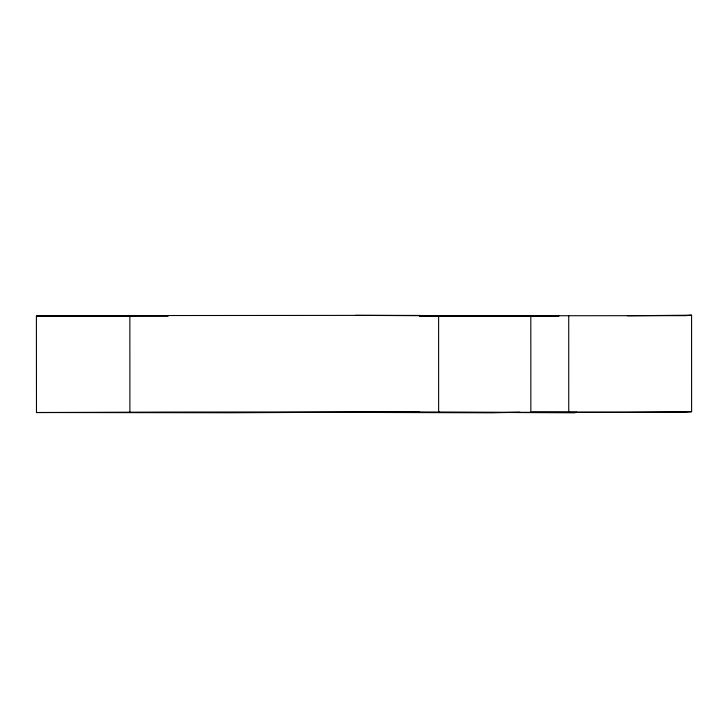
<?xml version="1.0" encoding="UTF-8"?>
<svg xmlns="http://www.w3.org/2000/svg" width="728" height="728" viewBox="0 0 728 728"><rect width="100%" height="100%" fill="white"/><g stroke="black" fill="none" stroke-linecap="round" stroke-linejoin="round"><path stroke-width="1.09" d="M691.573 315.188L685.476 315.661L530.821 315.752L530.849 412.266L685.503 412.185L691.6 411.702L691.573 315.188L627.336 315.761M519.938 412.185L492.119 412.812L357.939 412.412L430.075 412.366A949.348 0.819 0 0 0 627.354 412.276L691.6 411.702M36.473 412.567L36.4 316.007L172.163 315.533A2750.784 2.366 0 0 0 353.744 315.388L439.639 315.697L438.611 315.67L438.638 412.185L439.666 412.212L353.772 411.902A2750.784 2.366 0 0 1 172.19 412.048L36.427 412.521L231.122 412.767L357.275 412.157M419.601 315.67L558.358 315.861M419.91 315.852L430.048 315.852A949.348 0.819 0 0 0 559.15 315.816M168.041 316.271L36.445 316.052M558.604 315.715L419.683 316.225M532.323 412.194L576.722 412.303L574.647 412.803L438.638 412.185M568.723 315.524L568.75 412.048M129.866 316.043L129.893 412.558M356.493 315.433L355.41 315.442L419.747 315.488L356.493 315.433M356.52 411.957L355.428 411.957L419.774 412.002L356.52 411.957"/></g></svg>
